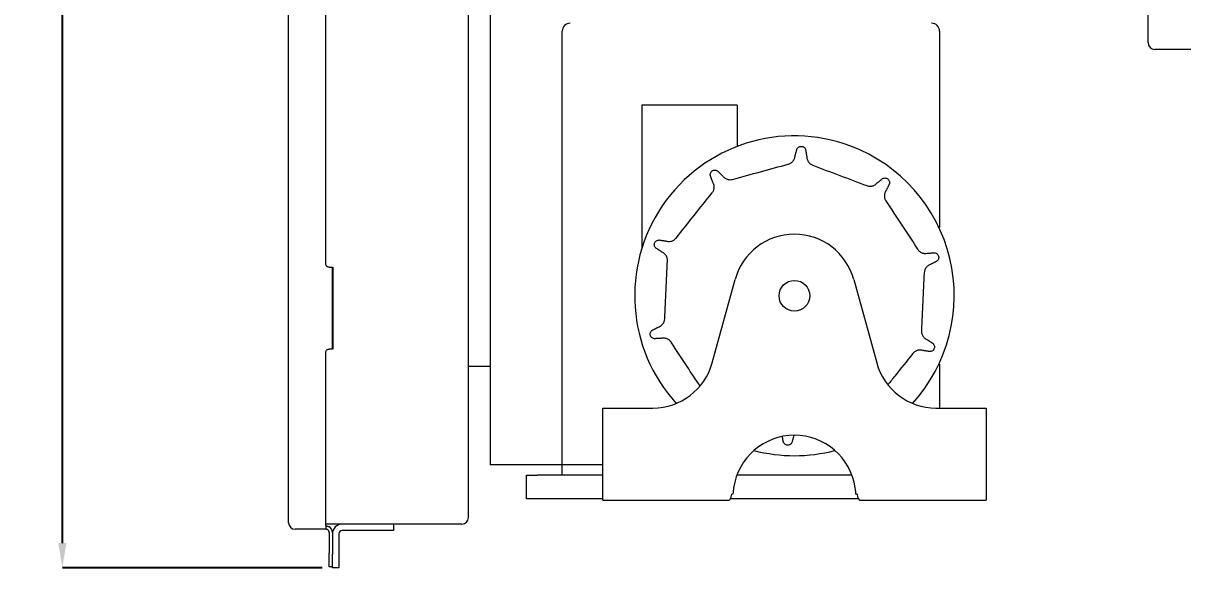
# Model space of a CAD drawing. Header units: inches. Extents: x 2.2 to 25.3, y 6.2 to 20.3.
# Drawn here: x 11.05 to 18.18, y 7.95 to 11.28 of the extents above; entities that cross this region are included whole.
import ezdxf

# ---------------------------------------------------------------- set-up
doc = ezdxf.new("R2010")
doc.units = ezdxf.units.IN
doc.header["$MEASUREMENT"] = 0
doc.header["$PDSIZE"] = -1
doc.layers.add('DIM', color=1, linetype='Continuous')
doc.styles.add('SLDTEXTSTYLE0', font='ARIAL.TTF', dxfattribs={"width": 0.7})
doc.dimstyles.new('SLDDIMSTYLE0', dxfattribs={"dimtxt": 0.15, "dimasz": 0.15, "dimexe": 0, "dimexo": 0.0625, "dimgap": 0.0375, "dimtad": 0, "dimtih": 1, "dimtoh": 1, "dimdec": 3, "dimlfac": 3, "dimrnd": 1e-09, "dimzin": 12, "dimdsep": 46, "dimtxsty": 'SLDTEXTSTYLE0', "dimsah": 1, "dimcen": 0.09, "dimadec": 0, "dimazin": 0, "dimtfac": 1, "dimtdec": 3, "dimtofl": 0, "dimtmove": 0, "dimatfit": 3, "dimfxl": 0, "dimtolj": 1, "dimtzin": 12, "dimarcsym": 0})

# ---------------------------------------------------------------- blocks, each defined once
blk = doc.blocks.new('*D8')
at = {"layer": 'DEFPOINTS', "color": 0}
for p in [(11.2911, 19.3027), (15.3489, 19.3027), (12.9446, 7.949)]:
    blk.add_point(p, dxfattribs=at)
at = {"layer": 'DIM', "color": 0, "lineweight": -2}
for p, q in [((15.2864, 19.3027), (11.2911, 19.3027)), ((11.2911, 19.1527), (11.2911, 13.8646)), ((11.2911, 8.099), (11.2911, 13.3871)), ((12.8821, 7.949), (11.2911, 7.949))]:
    blk.add_line(p, q, dxfattribs=at)
at = {"layer": 'DIM', "color": 0}
for points in [[(11.2661, 19.1527), (11.3161, 19.1527), (11.2911, 19.3027)], [(11.2661, 8.099), (11.3161, 8.099), (11.2911, 7.949)]]:
    blk.add_solid(points, dxfattribs=at)
at = {"layer": 'DIM', "color": 0, "insert": (11.2911, 13.8271), "char_height": 0.15, "attachment_point": 2, "style": 'SLDTEXTSTYLE0'}
blk.add_mtext('\\A1;34 1/16\\PMAX.', dxfattribs=at)

msp = doc.modelspace()

# ---------------------------------------------------------------- linework, layer by layer
at = {"color": 7, "linetype": 'Continuous', "lineweight": 15}
for p, q in [((12.676442, 8.224199), (12.676442, 13.723366)), ((13.911042, 13.180537), (13.911042, 8.577308)), ((13.777975, 8.255449), (13.777975, 13.097016)), ((12.904709, 9.806283), (12.904709, 12.141283)), ((17.939119, 11.161349), (17.939119, 11.525071)), ((14.352119, 8.513974), (14.352119, 11.230641)), ((16.662119, 11.230641), (16.662119, 10.03008)), ((18.201453, 11.119683), (17.980786, 11.119683)), ((14.838786, 10.777308), (14.838786, 9.900061)), ((15.422119, 10.777308), (15.422119, 10.525192)), ((12.924708, 9.786283), (12.944642, 9.786283)), ((15.270282, 9.202355), (15.410623, 9.712261)), ((16.136949, 9.712261), (16.27729, 9.202355)), ((12.944642, 9.286283), (12.924708, 9.286283)), ((12.904709, 8.205866), (12.904709, 9.266283)), ((13.910973, 9.180349), (13.777975, 9.180349)), ((16.662119, 9.194536), (16.662119, 8.925641)), ((14.600453, 8.438308), (14.600453, 8.925641)), ((14.600453, 8.925641), (14.90712, 8.925641)), ((16.640452, 8.925641), (16.947119, 8.925641)), ((16.947119, 8.925641), (16.947119, 8.438308)), ((15.769999, 8.758347), (15.770266, 8.758958)), ((13.962719, 8.577308), (13.911042, 8.577308)), ((14.600453, 8.577308), (13.962719, 8.577308)), ((14.133786, 8.370641), (14.133786, 8.513974)), ((14.133786, 8.513974), (14.203153, 8.513974)), ((14.467119, 8.513974), (14.203153, 8.513974)), ((14.600453, 8.513974), (14.467119, 8.513974)), ((16.12669, 8.513974), (15.420881, 8.513974)), ((14.600453, 8.362308), (14.600453, 8.438308)), ((16.947119, 8.438308), (16.947119, 8.362308)), ((14.211185, 8.370641), (14.133786, 8.370641)), ((14.522669, 8.370641), (14.211185, 8.370641)), ((14.600453, 8.370641), (14.522669, 8.370641)), ((14.600453, 8.362308), (15.372692, 8.362308)), ((16.165608, 8.370641), (15.381964, 8.370641)), ((15.397459, 8.398308), (15.390008, 8.398308)), ((16.157564, 8.398308), (16.150113, 8.398308)), ((16.17488, 8.362308), (16.947119, 8.362308)), ((13.738042, 8.215516), (12.904709, 8.215516)), ((12.904709, 8.204199), (12.904709, 8.184266)), ((13.317842, 8.215516), (13.317842, 8.175649)), ((12.904709, 8.184266), (12.716375, 8.184266)), ((12.924708, 8.164266), (12.924708, 8.037599)), ((12.944642, 8.164266), (12.944642, 8.037599)), ((12.944642, 8.155649), (12.944642, 8.032316)), ((12.984508, 8.155649), (12.984508, 8.032316)), ((13.234508, 8.175649), (13.004509, 8.175649)), ((13.317842, 8.175649), (13.234508, 8.175649)), ((12.924708, 7.954266), (12.924708, 8.037599)), ((12.944642, 7.948983), (12.944642, 8.032316)), ((12.984508, 8.032316), (12.984508, 7.948983)), ((12.944642, 7.954266), (12.924708, 7.954266)), ((12.984508, 7.948983), (12.944642, 7.948983))]:
    msp.add_line(p, q, dxfattribs=at)
msp.add_line((12.944642, 9.786283), (12.944642, 9.286283))
msp.add_circle((15.773786, 9.612308), 0.094, dxfattribs=at)
for centre, radius, start, end in [((14.400453, 11.230641), 0.048333, 90, 180), ((16.613786, 11.230641), 0.048333, 0, 90), ((17.980786, 11.161349), 0.041667, 180, 270), ((15.773786, 9.612308), 0.978277, 69.3373624, 222.3018131), ((15.773786, 9.612308), 0.978277, 317.6981869, 69.3373624), ((15.773786, 9.612308), 0.376667, 15.3884768, 164.6115232), ((14.907119, 9.302308), 0.376667, 270, 344.6115232), ((16.640453, 9.302308), 0.376667, 195.3884768, 270), ((15.773786, 8.382308), 0.376667, 8.5500077, 171.4499923), ((15.773786, 9.612308), 0.978277, 255.3242959, 284.6757041), ((12.716375, 8.224199), 0.039933, 180, 270), ((13.004509, 8.155649), 0.059867, 90, 180), ((13.738042, 8.255449), 0.039933, 270, 0), ((12.904709, 8.164266), 0.039933, 0, 59.9447597), ((13.004509, 8.155649), 0.02, 90, 180)]:
    msp.add_arc(centre, radius, start, end, dxfattribs=at)
for centre, start_param, end_param in [((15.372692, 8.438308), 3.14159265, 4.15812715), ((16.17488, 8.438308), 2.12505816, 3.14159265)]:
    msp.add_ellipse(centre, major_axis=(0, 0.076), ratio=0.26794919, start_param=start_param, end_param=end_param, dxfattribs=at)
for points in [[(15.422119, 10.777308), (14.838786, 10.777308)], [(15.777573, 10.466268), (15.789, 10.509332)], [(15.84189, 10.506873), (15.849271, 10.462934)], [(15.274905, 10.305402), (15.258837, 10.346959)], [(15.303071, 10.376056), (15.334869, 10.344848)], [(16.278795, 10.30095), (16.313352, 10.329073)], [(16.354695, 10.295995), (16.33484, 10.25611)], [(14.944049, 9.953514), (14.988119, 9.946956)], [(14.962791, 9.879798), (14.925366, 9.903973)], [(16.587121, 9.872594), (16.631608, 9.875034)], [(16.645613, 9.823973), (16.606105, 9.803375)], [(14.901959, 9.400643), (14.941467, 9.421241)], [(14.960451, 9.352021), (14.915963, 9.349582)], [(16.58478, 9.344818), (16.622205, 9.320642)], [(16.603523, 9.271101), (16.559453, 9.277659)], [(15.705682, 8.717743), (15.70036, 8.749422)], [(15.769999, 8.758347), (15.758572, 8.715283)]]:
    msp.add_open_spline(points, degree=1, dxfattribs=at)
for points, knots in [([(15.789, 10.509332), (15.79055, 10.512123), (15.793623, 10.517653), (15.801508, 10.523538), (15.810738, 10.526587), (15.820459, 10.526363), (15.829497, 10.522966), (15.836871, 10.516815), (15.840483, 10.510888), (15.841701, 10.507414), (15.84189, 10.506873)], [0, 0, 0, 0, 0.14376288, 0.28488366, 0.42260624, 0.55813475, 0.69383811, 0.83195918, 0.97383322, 1, 1, 1, 1]), ([(15.395197, 10.324191), (15.452004, 10.339771), (15.565679, 10.370949), (15.679355, 10.402127), (15.736225, 10.417724)], [0, 0, 0, 0, 0.49972425, 1, 1, 1, 1]), ([(15.736225, 10.417724), (15.739356, 10.418761), (15.748569, 10.421813), (15.761876, 10.43146), (15.7736, 10.447296), (15.77625, 10.459952), (15.777573, 10.466268)], [0, 0, 0, 0, 0.14628217, 0.43046392, 0.71573223, 1, 1, 1, 1]), ([(15.849271, 10.462934), (15.84953, 10.459336), (15.850241, 10.449431), (15.856508, 10.434146), (15.868821, 10.419194), (15.880224, 10.413576), (15.885936, 10.410762)], [0, 0, 0, 0, 0.15997425, 0.44043686, 0.71969297, 1, 1, 1, 1]), ([(15.885936, 10.410762), (15.941051, 10.389977), (16.051342, 10.348383), (16.161634, 10.30679), (16.21681, 10.285981)], [0, 0, 0, 0, 0.49972404, 1, 1, 1, 1]), ([(15.258837, 10.346959), (15.258451, 10.350128), (15.257686, 10.356407), (15.260606, 10.365803), (15.266281, 10.373695), (15.274277, 10.379227), (15.283585, 10.381793), (15.293166, 10.38115), (15.299573, 10.378478), (15.3026, 10.376383), (15.303071, 10.376056)], [0, 0, 0, 0, 0.1437611, 0.28488329, 0.4226096, 0.55812958, 0.69383459, 0.83195878, 0.97383335, 1, 1, 1, 1]), ([(15.334869, 10.344848), (15.337193, 10.342089), (15.343591, 10.334494), (15.357646, 10.325812), (15.376395, 10.320952), (15.388922, 10.32311), (15.395197, 10.324191)], [0, 0, 0, 0, 0.15997768, 0.44044532, 0.71969701, 1, 1, 1, 1]), ([(15.269986, 10.241825), (15.271909, 10.244505), (15.27757, 10.252389), (15.282665, 10.268015), (15.282842, 10.287718), (15.277547, 10.299515), (15.274905, 10.305402)], [0, 0, 0, 0, 0.14628445, 0.43046318, 0.71573286, 1, 1, 1, 1]), ([(16.21681, 10.285981), (16.219953, 10.28498), (16.2292, 10.282033), (16.245636, 10.282017), (16.26443, 10.287936), (16.274012, 10.296617), (16.278795, 10.30095)], [0, 0, 0, 0, 0.14628446, 0.43046018, 0.71573372, 1, 1, 1, 1]), ([(16.313352, 10.329073), (16.316247, 10.33042), (16.321983, 10.333088), (16.331821, 10.333213), (16.341081, 10.330255), (16.348813, 10.32436), (16.354129, 10.3163), (16.356478, 10.306989), (16.355917, 10.300071), (16.35486, 10.296545), (16.354695, 10.295995)], [0, 0, 0, 0, 0.143762316, 0.284884162, 0.42260455, 0.558135084, 0.693838541, 0.831958989, 0.973833997, 1, 1, 1, 1]), ([(15.049067, 9.965704), (15.085867, 10.011699), (15.159506, 10.10374), (15.233146, 10.19578), (15.269986, 10.241825)], [0, 0, 0, 0, 0.49972432, 1, 1, 1, 1]), ([(16.33484, 10.25611), (16.332935, 10.253047), (16.327688, 10.244616), (16.323774, 10.228566), (16.324946, 10.209232), (16.330869, 10.197985), (16.333837, 10.192351)], [0, 0, 0, 0, 0.15997351, 0.44043904, 0.71969159, 1, 1, 1, 1]), ([(16.333837, 10.192351), (16.366208, 10.143139), (16.430988, 10.044662), (16.495768, 9.946184), (16.528175, 9.896918)], [0, 0, 0, 0, 0.49972385, 1, 1, 1, 1]), ([(14.925366, 9.903973), (14.923191, 9.90631), (14.918881, 9.910941), (14.915722, 9.920259), (14.915673, 9.929979), (14.918891, 9.939155), (14.924914, 9.946701), (14.933043, 9.951813), (14.939796, 9.953417), (14.943476, 9.953501), (14.944049, 9.953514)], [0, 0, 0, 0, 0.14376201, 0.28488291, 0.42260416, 0.55812969, 0.69383579, 0.83195995, 0.97383171, 1, 1, 1, 1]), ([(14.988119, 9.946956), (14.99162, 9.94609), (15.00126, 9.943706), (15.017734, 9.944944), (15.035759, 9.952033), (15.044626, 9.961142), (15.049067, 9.965704)], [0, 0, 0, 0, 0.159971117, 0.440440464, 0.719693514, 1, 1, 1, 1]), ([(14.996182, 9.825472), (14.996163, 9.82877), (14.996108, 9.838476), (14.991045, 9.854113), (14.979608, 9.870157), (14.96839, 9.876588), (14.962791, 9.879798)], [0, 0, 0, 0, 0.14628381, 0.43045908, 0.71572808, 1, 1, 1, 1]), ([(16.528175, 9.896918), (16.530129, 9.894261), (16.535879, 9.886441), (16.549166, 9.876767), (16.56785, 9.87051), (16.580705, 9.8719), (16.587121, 9.872594)], [0, 0, 0, 0, 0.14628323, 0.43046427, 0.71573125, 1, 1, 1, 1]), ([(16.631608, 9.875034), (16.634741, 9.874422), (16.64095, 9.873209), (16.648983, 9.867528), (16.654736, 9.859692), (16.657527, 9.850378), (16.657089, 9.840732), (16.653518, 9.831819), (16.648997, 9.826552), (16.646069, 9.82432), (16.645613, 9.823973)], [0, 0, 0, 0, 0.14376169, 0.28488702, 0.42260555, 0.5581336, 0.69384115, 0.83195643, 0.97383684, 1, 1, 1, 1]), ([(12.924708, 9.786283), (12.924492, 9.786277), (12.924058, 9.786265), (12.920709, 9.786533), (12.916153, 9.787954), (12.911592, 9.790873), (12.907938, 9.794958), (12.905264, 9.800172), (12.904899, 9.804185), (12.904709, 9.806283)], [0, 0, 0, 0, 0.15688069, 0.31393513, 0.46453273, 0.59463634, 0.71735573, 0.85229861, 1, 1, 1, 1]), ([(14.979755, 9.472233), (14.982491, 9.531073), (14.987966, 9.64882), (14.993443, 9.766566), (14.996182, 9.825472)], [0, 0, 0, 0, 0.49972404, 1, 1, 1, 1]), ([(16.606105, 9.803375), (16.602764, 9.802018), (16.593563, 9.79828), (16.580963, 9.787596), (16.570547, 9.771265), (16.568728, 9.758685), (16.567817, 9.752383)], [0, 0, 0, 0, 0.15997281, 0.4404381, 0.71969136, 1, 1, 1, 1]), ([(16.567817, 9.752383), (16.565081, 9.693542), (16.559605, 9.575796), (16.554129, 9.458049), (16.55139, 9.399143)], [0, 0, 0, 0, 0.49972436, 1, 1, 1, 1]), ([(14.941467, 9.421241), (14.944808, 9.422598), (14.954009, 9.426335), (14.966608, 9.43702), (14.977024, 9.45335), (14.978844, 9.465931), (14.979755, 9.472233)], [0, 0, 0, 0, 0.159972326, 0.440434381, 0.719688886, 1, 1, 1, 1]), ([(14.915963, 9.349582), (14.91283, 9.350194), (14.906622, 9.351407), (14.898589, 9.357087), (14.892836, 9.364923), (14.890046, 9.374238), (14.890482, 9.383883), (14.894054, 9.392797), (14.898575, 9.398063), (14.901503, 9.400295), (14.901959, 9.400643)], [0, 0, 0, 0, 0.14376206, 0.28488395, 0.42260351, 0.55813096, 0.69383904, 0.83195789, 0.97384082, 1, 1, 1, 1]), ([(15.019396, 9.327697), (15.017442, 9.330355), (15.011693, 9.338175), (14.998406, 9.347848), (14.979722, 9.354106), (14.966867, 9.352715), (14.960451, 9.352021)], [0, 0, 0, 0, 0.14628164, 0.43046505, 0.71572598, 1, 1, 1, 1]), ([(16.55139, 9.399143), (16.551408, 9.395845), (16.551464, 9.38614), (16.556527, 9.370503), (16.567964, 9.354459), (16.579182, 9.348028), (16.58478, 9.344818)], [0, 0, 0, 0, 0.14628382, 0.43046128, 0.71573078, 1, 1, 1, 1]), ([(12.904709, 9.266283), (12.904926, 9.268511), (12.90536, 9.27297), (12.908708, 9.278845), (12.913264, 9.283014), (12.917825, 9.285217), (12.921479, 9.286107), (12.924152, 9.286297), (12.924517, 9.286288), (12.924708, 9.286283)], [0, 0, 0, 0, 0.15688444, 0.31392914, 0.4645281, 0.59463137, 0.7173512, 0.85229567, 1, 1, 1, 1]), ([(15.195234, 9.06039), (15.169029, 9.100227), (15.110417, 9.189329), (15.051804, 9.278432), (15.019396, 9.327697)], [0, 0, 0, 0, 0.44708569, 1, 1, 1, 1]), ([(16.559453, 9.277659), (16.555952, 9.278525), (16.546312, 9.280909), (16.529838, 9.279672), (16.511812, 9.272583), (16.502946, 9.263474), (16.498505, 9.258911)], [0, 0, 0, 0, 0.15997099, 0.4404401, 0.71969181, 1, 1, 1, 1]), ([(16.622205, 9.320642), (16.62438, 9.318306), (16.62869, 9.313675), (16.631851, 9.304357), (16.631899, 9.294636), (16.628681, 9.285461), (16.622658, 9.277914), (16.614529, 9.272803), (16.607776, 9.271199), (16.604096, 9.271114), (16.603523, 9.271101)], [0, 0, 0, 0, 0.143762, 0.2848865, 0.42260774, 0.5581359, 0.69384198, 0.83196004, 0.973837, 1, 1, 1, 1]), ([(16.498505, 9.258911), (16.461705, 9.212916), (16.411041, 9.149592), (16.360377, 9.086269), (16.346512, 9.068939)], [0, 0, 0, 0, 0.72634094, 1, 1, 1, 1]), ([(15.758572, 8.715283), (15.757021, 8.712493), (15.753949, 8.706962), (15.746064, 8.701078), (15.736834, 8.698028), (15.727113, 8.698253), (15.718075, 8.701649), (15.710701, 8.707801), (15.707089, 8.713728), (15.705871, 8.717202), (15.705682, 8.717743)], [0, 0, 0, 0, 0.14376153, 0.28488545, 0.42260889, 0.5581322, 0.69383599, 0.8319575, 0.97383314, 1, 1, 1, 1]), ([(15.401305, 8.438308), (15.400725, 8.43417), (15.399569, 8.42592), (15.398207, 8.412179), (15.397734, 8.403405), (15.397459, 8.398308)], [0, 0, 0, 0, 0.29661048, 0.59133775, 1, 1, 1, 1]), ([(16.150113, 8.398308), (16.149927, 8.401938), (16.149555, 8.409199), (16.148399, 8.422699), (16.147052, 8.43256), (16.146267, 8.438308)], [0, 0, 0, 0, 0.29443962, 0.58878418, 1, 1, 1, 1]), ([(12.904709, 8.204199), (12.904929, 8.204202), (12.905369, 8.204208), (12.908792, 8.204071), (12.913712, 8.203294), (12.919392, 8.20161), (12.922994, 8.199726), (12.924708, 8.19883)], [0, 0, 0, 0, 0.20829793, 0.41665259, 0.62270872, 0.82037596, 1, 1, 1, 1]), ([(12.924708, 8.164266), (12.924492, 8.166495), (12.924058, 8.170954), (12.920709, 8.176828), (12.916153, 8.180997), (12.911592, 8.1832), (12.907938, 8.184091), (12.905264, 8.18428), (12.904899, 8.184271), (12.904709, 8.184266)], [0, 0, 0, 0, 0.15688075, 0.31393367, 0.46453218, 0.59463314, 0.71735246, 0.85229743, 1, 1, 1, 1])]:
    msp.add_open_spline(points, degree=3, knots=knots, dxfattribs=at)

# ---------------------------------------------------------------- dimensions: what is measured, and where the dimension line sits
at = {"layer": 'DIM'}
dim = msp.add_linear_dim(base=(11.29111, 19.302683), p1=(12.944642, 7.948983), p2=(15.348885, 19.302683), angle=90, text='<>\\PMAX.', dimstyle='SLDDIMSTYLE0', override={"dimdec": 4, "dimlunit": 5, "dimfrac": 2}, dxfattribs=at)
dim.commit()
dim.dimension.update_dxf_attribs({"geometry": '*D8', "text_midpoint": (11.29111, 13.625833)})

doc.saveas('drawing.dxf')
